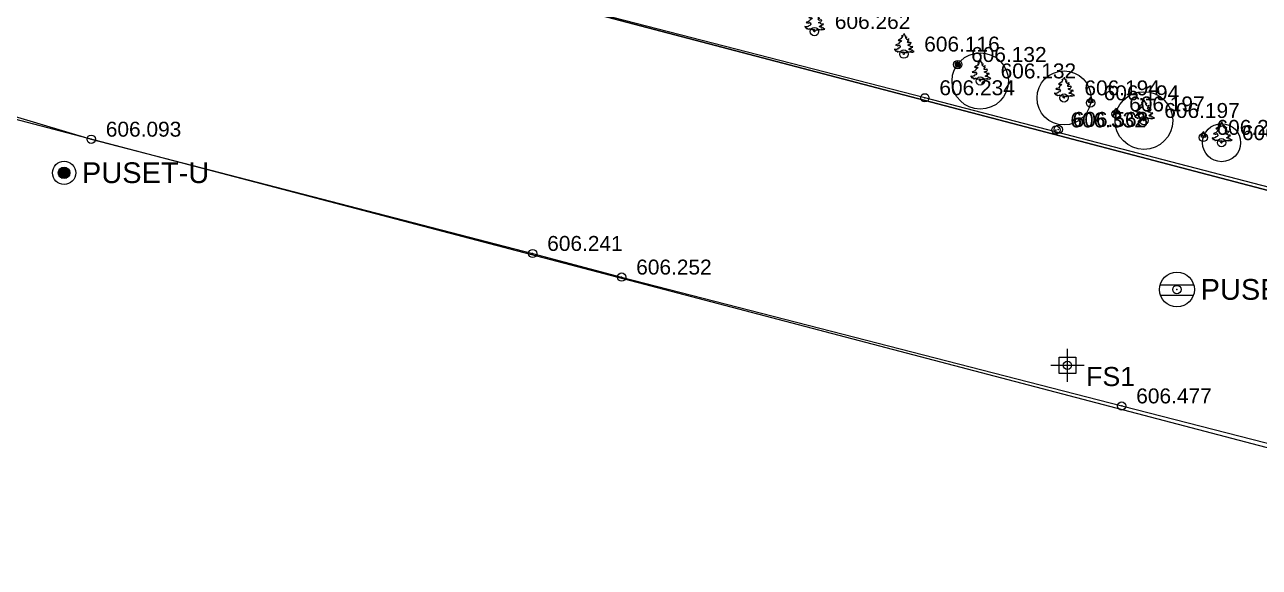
# Model space of a CAD drawing. Header units: metres. Extents: x 7508213 to 7508396, y 4696547 to 4696848.
# Drawn here: x 7508319.71 to 7508349.44, y 4696748.75 to 4696761.83 of the extents above; entities that cross this region are included whole.
import ezdxf

# ---------------------------------------------------------------- set-up
doc = ezdxf.new("R2010")
doc.units = ezdxf.units.M
doc.header["$PDMODE"] = 32
doc.header["$PDSIZE"] = 0.2
for name, color, linetype, lineweight in [('kyqje ujselles', 5, 'Continuous', 0), ('Parc-Re', 7, 'Continuous', 0), ('Puset fekali', 30, 'Continuous', 0), ('rrjet', 7, 'Continuous', 0), ('rruge', 31, 'Continuous', 0), ('rruge pikat', 31, 'Continuous', 0)]:
    doc.layers.add(name, color=color, linetype=linetype, lineweight=lineweight)
for name, color, linetype, lineweight, true_color in [('muri pikat', 7, 'Continuous', 0, 0x874536), ('peme kurorat', 7, 'Continuous', 0, 0x6dc43b), ('pisha', 7, 'Continuous', 0, 0x004d00), ('pisha kurorat', 7, 'Continuous', 0, 0x80b14e)]:
    doc.layers.add(name, color=color, linetype=linetype, lineweight=lineweight, true_color=true_color)
doc.styles.get("Standard").update_dxf_attribs({"font": 'arial.ttf'})

# ---------------------------------------------------------------- blocks, each defined once
blk = doc.blocks.new('*U58')
at = {"color": 0, "linetype": 'ByBlock', "lineweight": -2, "transparency": 16777216}
blk.add_line((0, 0), (0, 0), dxfattribs=at)
blk.add_circle((0, 0), 0.5, dxfattribs=at)
blk = doc.blocks.new('*U980', base_point=(7508334.089, 4696755.746, 606.252))
at = {"layer": 'rruge pikat', "linetype": 'ByBlock', "insert": (7508334.439, 4696755.986, 606.252), "char_height": 0.36, "attachment_point": 4}
blk.add_mtext('{\\C256;606.252}', dxfattribs=at)
blk = doc.blocks.new('*U981', base_point=(7508334.089, 4696755.746, 606.252))
at = {"layer": 'rruge pikat', "linetype": 'ByBlock', "lineweight": -2}
blk.add_blockref('*U980', (7508334.089, 4696755.746, 606.252), dxfattribs=at)
blk = doc.blocks.new('*U982', base_point=(7508334.089, 4696755.746, 606.252))
at = {"layer": 'rruge pikat', "linetype": 'ByBlock', "lineweight": -2}
blk.add_blockref('*U981', (7508334.089, 4696755.746, 606.252), dxfattribs=at)
at = {"layer": 'rruge pikat', "linetype": 'ByBlock', "lineweight": -2, "xscale": 0.1999999960000001, "yscale": 0.1999999960000001, "zscale": 0.1999999960000001}
blk.add_blockref('*U58', (7508334.089, 4696755.746, 606.252), dxfattribs=at)
blk = doc.blocks.new('*U983', base_point=(7508321.318, 4696759.07, 606.093))
at = {"layer": 'rruge pikat', "linetype": 'ByBlock', "insert": (7508321.668, 4696759.31, 606.093), "char_height": 0.36, "attachment_point": 4}
blk.add_mtext('{\\C256;606.093}', dxfattribs=at)
blk = doc.blocks.new('*U984', base_point=(7508321.318, 4696759.07, 606.093))
at = {"layer": 'rruge pikat', "linetype": 'ByBlock', "lineweight": -2}
blk.add_blockref('*U983', (7508321.318, 4696759.07, 606.093), dxfattribs=at)
blk = doc.blocks.new('*U985', base_point=(7508321.318, 4696759.07, 606.093))
at = {"layer": 'rruge pikat', "linetype": 'ByBlock', "lineweight": -2}
blk.add_blockref('*U984', (7508321.318, 4696759.07, 606.093), dxfattribs=at)
at = {"layer": 'rruge pikat', "linetype": 'ByBlock', "lineweight": -2, "xscale": 0.1999999960000001, "yscale": 0.1999999960000001, "zscale": 0.1999999960000001}
blk.add_blockref('*U58', (7508321.318, 4696759.07, 606.093), dxfattribs=at)
blk = doc.blocks.new('*U1001', base_point=(7508331.946, 4696756.316, 606.241))
at = {"layer": 'rruge pikat', "linetype": 'ByBlock', "insert": (7508332.296, 4696756.556, 606.241), "char_height": 0.36, "attachment_point": 4}
blk.add_mtext('{\\C256;606.241}', dxfattribs=at)
blk = doc.blocks.new('*U1002', base_point=(7508331.946, 4696756.316, 606.241))
at = {"layer": 'rruge pikat', "linetype": 'ByBlock', "lineweight": -2}
blk.add_blockref('*U1001', (7508331.946, 4696756.316, 606.241), dxfattribs=at)
blk = doc.blocks.new('*U1003', base_point=(7508331.946, 4696756.316, 606.241))
at = {"layer": 'rruge pikat', "linetype": 'ByBlock', "lineweight": -2}
blk.add_blockref('*U1002', (7508331.946, 4696756.316, 606.241), dxfattribs=at)
at = {"layer": 'rruge pikat', "linetype": 'ByBlock', "lineweight": -2, "xscale": 0.1999999960000001, "yscale": 0.1999999960000001, "zscale": 0.1999999960000001}
blk.add_blockref('*U58', (7508331.946, 4696756.316, 606.241), dxfattribs=at)
blk = doc.blocks.new('*U1004', base_point=(7508341.389, 4696760.069, 606.234))
at = {"layer": 'rruge pikat', "linetype": 'ByBlock', "insert": (7508341.739, 4696760.309, 606.234), "char_height": 0.36, "attachment_point": 4}
blk.add_mtext('{\\C256;606.234}', dxfattribs=at)
blk = doc.blocks.new('*U1005', base_point=(7508341.389, 4696760.069, 606.234))
at = {"layer": 'rruge pikat', "linetype": 'ByBlock', "lineweight": -2}
blk.add_blockref('*U1004', (7508341.389, 4696760.069, 606.234), dxfattribs=at)
blk = doc.blocks.new('*U1006', base_point=(7508341.389, 4696760.069, 606.234))
at = {"layer": 'rruge pikat', "linetype": 'ByBlock', "lineweight": -2}
blk.add_blockref('*U1005', (7508341.389, 4696760.069, 606.234), dxfattribs=at)
at = {"layer": 'rruge pikat', "linetype": 'ByBlock', "lineweight": -2, "xscale": 0.1999999960000001, "yscale": 0.1999999960000001, "zscale": 0.1999999960000001}
blk.add_blockref('*U58', (7508341.389, 4696760.069, 606.234), dxfattribs=at)
blk = doc.blocks.new('*U1007', base_point=(7508346.129, 4696752.64, 606.477))
at = {"layer": 'rruge pikat', "linetype": 'ByBlock', "insert": (7508346.479, 4696752.88, 606.477), "char_height": 0.36, "attachment_point": 4}
blk.add_mtext('{\\C256;606.477}', dxfattribs=at)
blk = doc.blocks.new('*U1008', base_point=(7508346.129, 4696752.64, 606.477))
at = {"layer": 'rruge pikat', "linetype": 'ByBlock', "lineweight": -2}
blk.add_blockref('*U1007', (7508346.129, 4696752.64, 606.477), dxfattribs=at)
blk = doc.blocks.new('*U1009', base_point=(7508346.129, 4696752.64, 606.477))
at = {"layer": 'rruge pikat', "linetype": 'ByBlock', "lineweight": -2}
blk.add_blockref('*U1008', (7508346.129, 4696752.64, 606.477), dxfattribs=at)
at = {"layer": 'rruge pikat', "linetype": 'ByBlock', "lineweight": -2, "xscale": 0.1999999960000001, "yscale": 0.1999999960000001, "zscale": 0.1999999960000001}
blk.add_blockref('*U58', (7508346.129, 4696752.64, 606.477), dxfattribs=at)
blk = doc.blocks.new('*U1028', base_point=(7508344.6, 4696759.306, 606.568))
at = {"layer": 'muri pikat', "linetype": 'ByBlock', "insert": (7508344.95, 4696759.546, 606.568), "char_height": 0.36, "attachment_point": 4}
blk.add_mtext('{\\C256;606.568}', dxfattribs=at)
blk = doc.blocks.new('*U1029', base_point=(7508344.6, 4696759.306, 606.568))
at = {"layer": 'muri pikat', "linetype": 'ByBlock', "lineweight": -2}
blk.add_blockref('*U1028', (7508344.6, 4696759.306, 606.568), dxfattribs=at)
blk = doc.blocks.new('*U1030', base_point=(7508344.6, 4696759.306, 606.568))
at = {"layer": 'muri pikat', "linetype": 'ByBlock', "lineweight": -2}
blk.add_blockref('*U1029', (7508344.6, 4696759.306, 606.568), dxfattribs=at)
at = {"layer": 'muri pikat', "linetype": 'ByBlock', "lineweight": -2, "xscale": 0.1999999960000001, "yscale": 0.1999999960000001, "zscale": 0.1999999960000001}
blk.add_blockref('*U58', (7508344.6, 4696759.306, 606.568), dxfattribs=at)
blk = doc.blocks.new('*U1031', base_point=(7508344.544, 4696759.293, 606.332))
at = {"layer": 'muri pikat', "linetype": 'ByBlock', "insert": (7508344.894, 4696759.533, 606.332), "char_height": 0.36, "attachment_point": 4}
blk.add_mtext('{\\C256;606.332}', dxfattribs=at)
blk = doc.blocks.new('*U1032', base_point=(7508344.544, 4696759.293, 606.332))
at = {"layer": 'muri pikat', "linetype": 'ByBlock', "lineweight": -2}
blk.add_blockref('*U1031', (7508344.544, 4696759.293, 606.332), dxfattribs=at)
blk = doc.blocks.new('*U1033', base_point=(7508344.544, 4696759.293, 606.332))
at = {"layer": 'muri pikat', "linetype": 'ByBlock', "lineweight": -2}
blk.add_blockref('*U1032', (7508344.544, 4696759.293, 606.332), dxfattribs=at)
at = {"layer": 'muri pikat', "linetype": 'ByBlock', "lineweight": -2, "xscale": 0.1999999960000001, "yscale": 0.1999999960000001, "zscale": 0.1999999960000001}
blk.add_blockref('*U58', (7508344.544, 4696759.293, 606.332), dxfattribs=at)
blk = doc.blocks.new('Tree-Evergreen')
for points in [[(-2.03, 7.96), (-1.7, 7.86), (-1.43, 7.86), (-1.58, 7.61), (-1.31, 7.61), (-1.55, 7.26), (-2.56, 6.71), (-2.6, 6.41), (-3.03, 5.86), (-3.96, 5.46), (-4.5, 5.31), (-4.66, 5.11), (-4.35, 4.96), (-4.27, 5.06), (-3.84, 5.11), (-3.61, 4.81), (-2.99, 4.91), (-2.79, 5.21), (-2.13, 4.86), (-2.4, 4.86), (-2.52, 4.71), (-2.05, 4.51), (-2.17, 4.01), (-2.6, 3.46), (-3.3, 3.37), (-3.61, 2.82), (-3.69, 3.02), (-4, 2.72), (-4.54, 2.62), (-5.05, 2.62), (-5.44, 2.87), (-5.4, 2.57), (-5.17, 2.42), (-5.09, 2.27), (-4.7, 2.32), (-4.97, 1.87), (-4.47, 1.97), (-4.47, 1.57), (-4.12, 1.77), (-3.73, 1.82), (-3.84, 1.57), (-3.8, 1.32), (-3.53, 1.32), (-2.87, 1.52), (-2.64, 1.77), (-2.56, 1.32), (-2.13, 1.12), (-2.05, 1.27), (-1.7, 1.42), (-1.51, 1.27), (-1.35, 0.97), (-0.81, 1.32), (-0.69, 0.97), (-0.1, 1.32), (0.01, 1.07), (1.26, 0.77), (0.87, 1.02), (1.53, 0.87), (1.26, 1.07), (1.8, 1.12), (2.27, 0.97), (2.7, 1.02), (2.23, 1.27), (3.32, 1.27), (4.14, 1.07), (3.87, 1.37), (3.95, 1.62), (4.49, 1.17), (5.11, 1.12), (5.97, 1.42), (5.78, 1.57), (5.43, 1.52), (5.43, 1.72), (5.15, 1.72), (5.15, 2.02), (4.92, 2.02), (4.69, 2.37), (4.61, 2.17), (4.37, 2.22), (4.06, 2.52), (3.63, 2.52), (3.28, 2.52), (2.74, 2.82), (3.63, 3.41), (4.37, 3.41), (4.18, 3.81), (4.76, 4.01), (5.15, 3.96), (5, 4.36), (4.45, 4.26), (3.67, 4.36), (3.4, 4.71), (3.17, 4.61), (3.01, 4.96), (2.66, 4.86), (2.27, 5.21), (2.78, 5.46), (3.67, 5.56), (3.87, 6.01), (4.18, 6.36)], [(0.08, 11.86), (-0.14, 11), (-0.49, 10.7), (-1.08, 10.5), (-1.31, 10.2), (-1.08, 10.3), (-0.84, 10.25), (-0.73, 9.9), (-1, 9.51), (-1.39, 9.26), (-1.51, 9.16), (-1.19, 9.21), (-1.23, 9.11), (-1.78, 8.76), (-2.48, 8.46), (-3.03, 8.06), (-3.22, 7.76), (-3.03, 7.86), (-2.67, 7.96), (-2.48, 7.86), (-2.32, 7.86), (-2.05, 7.96)], [(0.09, 11.83), (0.32, 10.97), (0.61, 10.6), (1.14, 10.37), (0.95, 10.37), (0.75, 10.26), (0.76, 10.15), (1.06, 9.82), (1.75, 9.67), (1.28, 9.6), (0.87, 9.45), (0.99, 9.4), (0.9, 9.25), (1.26, 9.34), (0.97, 9.12), (1.38, 9.01), (1.23, 8.94), (1.56, 8.54), (2.23, 8.43), (2.57, 8.65), (2.74, 8.87), (2.73, 8.76), (2.69, 8.45), (2.42, 8.15), (2.33, 7.79), (2.04, 7.79), (2.36, 7.64), (2.76, 7.57), (3.07, 7.66), (2.83, 7.48), (2.45, 7.4), (2.64, 7.35), (2.28, 7.17), (2.49, 7.13), (1.85, 7.02), (2.23, 6.73), (2.83, 6.6), (3.47, 6.67), (3.72, 6.87), (3.74, 6.67), (4.19, 6.38)]]:
    blk.add_lwpolyline(points)
at = {"flags": 128}
for points in [[(-0.41, 0), (-0.28, 0.63), (-0.32, 1.18)], [(0.41, 0), (0.34, 0.8), (0.35, 0.99)]]:
    blk.add_lwpolyline(points, dxfattribs=at)
blk = doc.blocks.new('*U1136', base_point=(7508338.732, 4696761.666, 606.262))
at = {"layer": 'pisha', "linetype": 'ByBlock', "insert": (7508339.222, 4696761.906, 606.262), "char_height": 0.36, "attachment_point": 4}
blk.add_mtext('{\\C256;606.262}', dxfattribs=at)
blk = doc.blocks.new('*U1137', base_point=(7508338.732, 4696761.666, 606.262))
at = {"layer": 'pisha', "linetype": 'ByBlock', "lineweight": -2}
blk.add_blockref('*U1136', (7508338.732, 4696761.666, 606.262), dxfattribs=at)
blk = doc.blocks.new('*U1138', base_point=(7508338.732, 4696761.666, 606.262))
at = {"layer": 'pisha', "linetype": 'ByBlock', "lineweight": -2, "xscale": 0.04214963119072643, "yscale": 0.04214963119072643, "zscale": 0.04214963119072643}
blk.add_blockref('Tree-Evergreen', (7508338.732, 4696761.666, 606.262), dxfattribs=at)
at = {"layer": 'pisha', "linetype": 'ByBlock', "lineweight": -2}
blk.add_blockref('*U1137', (7508338.732, 4696761.666, 606.262), dxfattribs=at)
blk = doc.blocks.new('*U1139', base_point=(7508340.884, 4696761.122, 606.116))
at = {"layer": 'pisha', "linetype": 'ByBlock', "insert": (7508341.374, 4696761.362, 606.116), "char_height": 0.36, "attachment_point": 4}
blk.add_mtext('{\\C256;606.116}', dxfattribs=at)
blk = doc.blocks.new('*U1140', base_point=(7508340.884, 4696761.122, 606.116))
at = {"layer": 'pisha', "linetype": 'ByBlock', "lineweight": -2}
blk.add_blockref('*U1139', (7508340.884, 4696761.122, 606.116), dxfattribs=at)
blk = doc.blocks.new('*U1141', base_point=(7508340.884, 4696761.122, 606.116))
at = {"layer": 'pisha', "linetype": 'ByBlock', "lineweight": -2, "xscale": 0.04214963119072643, "yscale": 0.04214963119072643, "zscale": 0.04214963119072643}
blk.add_blockref('Tree-Evergreen', (7508340.884, 4696761.122, 606.116), dxfattribs=at)
at = {"layer": 'pisha', "linetype": 'ByBlock', "lineweight": -2}
blk.add_blockref('*U1140', (7508340.884, 4696761.122, 606.116), dxfattribs=at)
blk = doc.blocks.new('*U1142', base_point=(7508342.724, 4696760.475, 606.132))
at = {"layer": 'pisha', "linetype": 'ByBlock', "insert": (7508343.214, 4696760.715, 606.132), "char_height": 0.36, "attachment_point": 4}
blk.add_mtext('{\\C256;606.132}', dxfattribs=at)
blk = doc.blocks.new('*U1143', base_point=(7508342.724, 4696760.475, 606.132))
at = {"layer": 'pisha', "linetype": 'ByBlock', "lineweight": -2}
blk.add_blockref('*U1142', (7508342.724, 4696760.475, 606.132), dxfattribs=at)
blk = doc.blocks.new('*U1144', base_point=(7508342.724, 4696760.475, 606.132))
at = {"layer": 'pisha', "linetype": 'ByBlock', "lineweight": -2, "xscale": 0.04214963119072643, "yscale": 0.04214963119072643, "zscale": 0.04214963119072643}
blk.add_blockref('Tree-Evergreen', (7508342.724, 4696760.475, 606.132), dxfattribs=at)
at = {"layer": 'pisha', "linetype": 'ByBlock', "lineweight": -2}
blk.add_blockref('*U1143', (7508342.724, 4696760.475, 606.132), dxfattribs=at)
blk = doc.blocks.new('Tree 6')
at = {"color": 0, "linetype": 'ByBlock', "lineweight": -2}
for p, q in [((-0.092, 0.014), (-0.121, 0.015)), ((-0.089, 0.03), (-0.118, 0.039)), ((-0.069, 0.015), (-0.117, 0.025)), ((-0.1, 0.008), (-0.116, 0.006)), ((-0.091, 0.041), (-0.112, 0.052)), ((-0.09, 0.049), (-0.11, 0.058)), ((-0.048, 0.019), (-0.102, 0.04)), ((-0.083, 0.057), (-0.098, 0.064)), ((-0.073, 0.058), (-0.097, 0.073)), ((-0.044, 0.002), (-0.094, 0.005)), ((-0.052, 0.048), (-0.089, 0.08)), ((-0.044, 0.024), (-0.085, 0.046)), ((-0.062, 0.07), (-0.083, 0.093)), ((-0.037, 0.024), (-0.079, 0.051)), ((-0.058, 0.08), (-0.071, 0.101)), ((-0.032, 0.041), (-0.069, 0.086)), ((-0.054, 0.087), (-0.066, 0.106)), ((-0.019, 0.005), (-0.057, 0.015)), ((-0.043, 0.09), (-0.053, 0.104)), ((-0.026, 0.043), (-0.051, 0.082)), ((-0.034, 0.087), (-0.048, 0.112)), ((-0.02, 0.039), (-0.043, 0.084)), ((0, 0), (-0.042, -0.001)), ((-0.014, 0.014), (-0.041, 0.042)), ((-0.021, 0.067), (-0.037, 0.114)), ((0, 0), (-0.037, 0.02)), ((0, 0), (-0.036, -0.022)), ((0, 0), (-0.034, 0.002)), ((0, 0), (-0.03, -0.015)), ((0, 0), (-0.028, 0.018)), ((-0.018, 0.092), (-0.025, 0.121)), ((0, 0), (-0.022, 0.036)), ((0, 0), (-0.02, -0.037)), ((0, 0), (-0.018, -0.028)), ((-0.007, 0.051), (-0.016, 0.109)), ((-0.005, 0.019), (-0.015, 0.057)), ((0, 0), (-0.015, 0.03)), ((-0.01, 0.099), (-0.011, 0.123)), ((-0.003, 0.102), (-0.004, 0.124)), ((-0.001, 0.05), (-0.003, 0.096)), ((0, 0), (-0.002, -0.034)), ((0, 0), (-0.001, 0.042)), ((0, 0), (0.02, 0.037)), ((0, 0), (0.002, 0.034)), ((0, 0), (0.018, 0.028)), ((0, 0), (0.036, 0.022)), ((0, 0), (0.03, 0.015)), ((0, 0), (0.042, 0.001)), ((0, 0), (0.015, -0.03)), ((0, 0), (0.001, -0.042)), ((0, 0), (0.034, -0.002)), ((0, 0), (0.037, -0.02)), ((0, 0), (0.028, -0.018)), ((0, 0), (0.022, -0.036)), ((0.002, 0.044), (0.005, 0.094)), ((0.005, 0.019), (0.015, 0.057)), ((0.008, 0.1), (0.006, 0.116)), ((0.014, 0.092), (0.015, 0.121)), ((0.014, 0.014), (0.042, 0.041)), ((0.015, 0.069), (0.025, 0.117)), ((0.019, 0.048), (0.04, 0.102)), ((0.019, 0.005), (0.057, 0.015)), ((0.024, 0.044), (0.046, 0.085)), ((0.024, 0.037), (0.051, 0.079)), ((0.03, 0.089), (0.039, 0.118)), ((0.039, 0.02), (0.084, 0.043)), ((0.041, 0.091), (0.052, 0.112)), ((0.041, 0.032), (0.086, 0.069)), ((0.043, 0.026), (0.082, 0.051)), ((0.048, 0.052), (0.08, 0.089)), ((0.049, 0.09), (0.058, 0.11)), ((0.05, 0.001), (0.096, 0.003)), ((0.051, 0.007), (0.109, 0.016)), ((0.057, 0.083), (0.064, 0.098)), ((0.058, 0.073), (0.073, 0.097)), ((0.067, 0.021), (0.114, 0.037)), ((0.07, 0.062), (0.093, 0.083)), ((0.08, 0.058), (0.101, 0.071)), ((0.087, 0.054), (0.106, 0.066)), ((0.087, 0.034), (0.112, 0.048)), ((0.09, 0.043), (0.104, 0.053)), ((0.092, 0.018), (0.121, 0.025)), ((0.099, 0.01), (0.123, 0.011)), ((0.102, 0.003), (0.124, 0.004)), ((-0.102, -0.003), (-0.124, -0.004)), ((-0.099, -0.01), (-0.123, -0.011)), ((-0.092, -0.018), (-0.121, -0.025)), ((-0.067, -0.021), (-0.114, -0.037)), ((-0.087, -0.034), (-0.112, -0.048)), ((-0.051, -0.007), (-0.109, -0.016)), ((-0.087, -0.054), (-0.106, -0.066)), ((-0.09, -0.043), (-0.104, -0.053)), ((-0.08, -0.058), (-0.101, -0.071)), ((-0.05, -0.001), (-0.096, -0.003)), ((-0.07, -0.062), (-0.093, -0.083)), ((-0.041, -0.032), (-0.086, -0.069)), ((-0.039, -0.02), (-0.084, -0.043)), ((-0.043, -0.026), (-0.082, -0.051)), ((-0.048, -0.052), (-0.08, -0.089)), ((-0.058, -0.073), (-0.073, -0.097)), ((-0.057, -0.083), (-0.064, -0.098)), ((-0.049, -0.09), (-0.058, -0.11)), ((-0.019, -0.005), (-0.057, -0.015)), ((-0.041, -0.091), (-0.052, -0.112)), ((-0.024, -0.037), (-0.051, -0.079)), ((-0.024, -0.044), (-0.046, -0.085)), ((-0.014, -0.014), (-0.042, -0.041)), ((-0.019, -0.048), (-0.04, -0.102)), ((-0.03, -0.089), (-0.039, -0.118)), ((-0.015, -0.069), (-0.025, -0.117)), ((-0.005, -0.019), (-0.015, -0.057)), ((-0.014, -0.092), (-0.015, -0.121)), ((-0.008, -0.1), (-0.006, -0.116)), ((-0.002, -0.044), (-0.005, -0.094)), ((0.001, -0.05), (0.003, -0.096)), ((0.003, -0.102), (0.004, -0.124)), ((0.005, -0.019), (0.015, -0.057)), ((0.007, -0.051), (0.016, -0.109)), ((0.01, -0.099), (0.011, -0.123)), ((0.014, -0.014), (0.041, -0.042)), ((0.018, -0.092), (0.025, -0.121)), ((0.019, -0.005), (0.057, -0.015)), ((0.02, -0.039), (0.043, -0.084)), ((0.021, -0.067), (0.037, -0.114)), ((0.026, -0.043), (0.051, -0.082)), ((0.032, -0.041), (0.069, -0.086)), ((0.034, -0.087), (0.048, -0.112)), ((0.037, -0.024), (0.079, -0.051)), ((0.043, -0.09), (0.053, -0.104)), ((0.044, -0.002), (0.094, -0.005)), ((0.044, -0.024), (0.085, -0.046)), ((0.048, -0.019), (0.102, -0.04)), ((0.052, -0.048), (0.089, -0.08)), ((0.054, -0.087), (0.066, -0.106)), ((0.058, -0.08), (0.071, -0.101)), ((0.062, -0.07), (0.083, -0.093)), ((0.069, -0.015), (0.117, -0.025)), ((0.073, -0.058), (0.097, -0.073)), ((0.083, -0.057), (0.098, -0.064)), ((0.089, -0.03), (0.118, -0.039)), ((0.09, -0.049), (0.11, -0.058)), ((0.091, -0.041), (0.112, -0.052)), ((0.092, -0.014), (0.121, -0.015)), ((0.1, -0.008), (0.116, -0.006))]:
    blk.add_line(p, q, dxfattribs=at)
blk = doc.blocks.new('*U1145', base_point=(7508342.183, 4696760.871, 606.132))
at = {"layer": 'peme kurorat', "linetype": 'ByBlock', "insert": (7508342.503, 4696761.111, 606.132), "char_height": 0.36, "attachment_point": 4}
blk.add_mtext('{\\C256;606.132}', dxfattribs=at)
blk = doc.blocks.new('*U1146', base_point=(7508342.183, 4696760.871, 606.132))
at = {"layer": 'peme kurorat', "linetype": 'ByBlock', "lineweight": -2}
blk.add_blockref('*U1145', (7508342.183, 4696760.871, 606.132), dxfattribs=at)
blk = doc.blocks.new('*U1147', base_point=(7508342.183, 4696760.871, 606.132))
at = {"layer": 'peme kurorat', "linetype": 'ByBlock', "lineweight": -2}
blk.add_blockref('*U1146', (7508342.183, 4696760.871, 606.132), dxfattribs=at)
at = {"layer": 'peme kurorat', "linetype": 'ByBlock', "lineweight": -2, "xscale": 0.5627469421334539, "yscale": 0.5627469421334539, "zscale": 0.5627469421334539}
blk.add_blockref('Tree 6', (7508342.183, 4696760.871, 606.132), dxfattribs=at)
blk = doc.blocks.new('*U1154', base_point=(7508344.741, 4696760.066, 606.194))
at = {"layer": 'pisha', "linetype": 'ByBlock', "insert": (7508345.231, 4696760.306, 606.194), "char_height": 0.36, "attachment_point": 4}
blk.add_mtext('{\\C256;606.194}', dxfattribs=at)
blk = doc.blocks.new('*U1155', base_point=(7508344.741, 4696760.066, 606.194))
at = {"layer": 'pisha', "linetype": 'ByBlock', "lineweight": -2}
blk.add_blockref('*U1154', (7508344.741, 4696760.066, 606.194), dxfattribs=at)
blk = doc.blocks.new('*U1156', base_point=(7508344.741, 4696760.066, 606.194))
at = {"layer": 'pisha', "linetype": 'ByBlock', "lineweight": -2, "xscale": 0.04214963119072643, "yscale": 0.04214963119072643, "zscale": 0.04214963119072643}
blk.add_blockref('Tree-Evergreen', (7508344.741, 4696760.066, 606.194), dxfattribs=at)
at = {"layer": 'pisha', "linetype": 'ByBlock', "lineweight": -2}
blk.add_blockref('*U1155', (7508344.741, 4696760.066, 606.194), dxfattribs=at)
blk = doc.blocks.new('*U1157', base_point=(7508345.379, 4696759.947, 606.194))
at = {"layer": 'pisha kurorat', "linetype": 'ByBlock', "insert": (7508345.696, 4696760.187, 606.194), "char_height": 0.36, "attachment_point": 4}
blk.add_mtext('{\\C256;606.194}', dxfattribs=at)
blk = doc.blocks.new('*U1158', base_point=(7508345.379, 4696759.947, 606.194))
at = {"layer": 'pisha kurorat', "linetype": 'ByBlock', "lineweight": -2}
blk.add_blockref('*U1157', (7508345.379, 4696759.947, 606.194), dxfattribs=at)
blk = doc.blocks.new('*U1159', base_point=(7508345.379, 4696759.947, 606.194))
at = {"layer": 'pisha kurorat', "linetype": 'ByBlock', "lineweight": -2}
blk.add_blockref('*U1158', (7508345.379, 4696759.947, 606.194), dxfattribs=at)
at = {"layer": 'pisha kurorat', "linetype": 'ByBlock', "lineweight": -2, "xscale": 0.0118018967334034, "yscale": 0.0118018967334034, "zscale": 0.0118018967334034}
blk.add_blockref('Tree-Evergreen', (7508345.379, 4696759.947, 606.194), dxfattribs=at)
blk = doc.blocks.new('*U1160', base_point=(7508345.992, 4696759.679, 606.197))
at = {"layer": 'pisha kurorat', "linetype": 'ByBlock', "insert": (7508346.309, 4696759.919, 606.197), "char_height": 0.36, "attachment_point": 4}
blk.add_mtext('{\\C256;606.197}', dxfattribs=at)
blk = doc.blocks.new('*U1161', base_point=(7508345.992, 4696759.679, 606.197))
at = {"layer": 'pisha kurorat', "linetype": 'ByBlock', "lineweight": -2}
blk.add_blockref('*U1160', (7508345.992, 4696759.679, 606.197), dxfattribs=at)
blk = doc.blocks.new('*U1162', base_point=(7508345.992, 4696759.679, 606.197))
at = {"layer": 'pisha kurorat', "linetype": 'ByBlock', "lineweight": -2}
blk.add_blockref('*U1161', (7508345.992, 4696759.679, 606.197), dxfattribs=at)
at = {"layer": 'pisha kurorat', "linetype": 'ByBlock', "lineweight": -2, "xscale": 0.0118018967334034, "yscale": 0.0118018967334034, "zscale": 0.0118018967334034}
blk.add_blockref('Tree-Evergreen', (7508345.992, 4696759.679, 606.197), dxfattribs=at)
blk = doc.blocks.new('*U1163', base_point=(7508346.664, 4696759.521, 606.197))
at = {"layer": 'pisha', "linetype": 'ByBlock', "insert": (7508347.154, 4696759.761, 606.197), "char_height": 0.36, "attachment_point": 4}
blk.add_mtext('{\\C256;606.197}', dxfattribs=at)
blk = doc.blocks.new('*U1164', base_point=(7508346.664, 4696759.521, 606.197))
at = {"layer": 'pisha', "linetype": 'ByBlock', "lineweight": -2}
blk.add_blockref('*U1163', (7508346.664, 4696759.521, 606.197), dxfattribs=at)
blk = doc.blocks.new('*U1165', base_point=(7508346.664, 4696759.521, 606.197))
at = {"layer": 'pisha', "linetype": 'ByBlock', "lineweight": -2, "xscale": 0.04214963119072643, "yscale": 0.04214963119072643, "zscale": 0.04214963119072643}
blk.add_blockref('Tree-Evergreen', (7508346.664, 4696759.521, 606.197), dxfattribs=at)
at = {"layer": 'pisha', "linetype": 'ByBlock', "lineweight": -2}
blk.add_blockref('*U1164', (7508346.664, 4696759.521, 606.197), dxfattribs=at)
blk = doc.blocks.new('*U1166', base_point=(7508348.095, 4696759.114, 606.217))
at = {"layer": 'pisha kurorat', "linetype": 'ByBlock', "insert": (7508348.412, 4696759.354, 606.217), "char_height": 0.36, "attachment_point": 4}
blk.add_mtext('{\\C256;606.217}', dxfattribs=at)
blk = doc.blocks.new('*U1167', base_point=(7508348.095, 4696759.114, 606.217))
at = {"layer": 'pisha kurorat', "linetype": 'ByBlock', "lineweight": -2}
blk.add_blockref('*U1166', (7508348.095, 4696759.114, 606.217), dxfattribs=at)
blk = doc.blocks.new('*U1168', base_point=(7508348.095, 4696759.114, 606.217))
at = {"layer": 'pisha kurorat', "linetype": 'ByBlock', "lineweight": -2}
blk.add_blockref('*U1167', (7508348.095, 4696759.114, 606.217), dxfattribs=at)
at = {"layer": 'pisha kurorat', "linetype": 'ByBlock', "lineweight": -2, "xscale": 0.0118018967334034, "yscale": 0.0118018967334034, "zscale": 0.0118018967334034}
blk.add_blockref('Tree-Evergreen', (7508348.095, 4696759.114, 606.217), dxfattribs=at)
blk = doc.blocks.new('*U1169', base_point=(7508348.534, 4696758.987, 606.217))
at = {"layer": 'pisha', "linetype": 'ByBlock', "insert": (7508349.024, 4696759.227, 606.217), "char_height": 0.36, "attachment_point": 4}
blk.add_mtext('{\\C256;606.217}', dxfattribs=at)
blk = doc.blocks.new('*U1170', base_point=(7508348.534, 4696758.987, 606.217))
at = {"layer": 'pisha', "linetype": 'ByBlock', "lineweight": -2}
blk.add_blockref('*U1169', (7508348.534, 4696758.987, 606.217), dxfattribs=at)
blk = doc.blocks.new('*U1171', base_point=(7508348.534, 4696758.987, 606.217))
at = {"layer": 'pisha', "linetype": 'ByBlock', "lineweight": -2, "xscale": 0.04214963119072643, "yscale": 0.04214963119072643, "zscale": 0.04214963119072643}
blk.add_blockref('Tree-Evergreen', (7508348.534, 4696758.987, 606.217), dxfattribs=at)
at = {"layer": 'pisha', "linetype": 'ByBlock', "lineweight": -2}
blk.add_blockref('*U1170', (7508348.534, 4696758.987, 606.217), dxfattribs=at)
blk = doc.blocks.new('Settling Basin - PK ujrat e zeza')
at = {"color": 21, "lineweight": 0, "flags": 128}
for points in [[(-0.949, 0.274), (0.962, 0.274)], [(-0.946, -0.326), (0.961, -0.326)]]:
    blk.add_lwpolyline(points, dxfattribs=at)
at = {"color": 21, "lineweight": 0}
blk.add_circle((0, 0), 1, dxfattribs=at)
blk = doc.blocks.new('Puset_Kan_Atmosferik')
blk.add_blockref('Settling Basin - PK ujrat e zeza', (0, 0))
blk = doc.blocks.new('*U1661', base_point=(7508347.459, 4696755.447, 606.383))
at = {"layer": 'Puset fekali', "linetype": 'ByBlock', "insert": (7508348.029, 4696755.447, 606.383), "char_height": 0.5, "attachment_point": 4}
blk.add_mtext('PUSET-F', dxfattribs=at)
blk = doc.blocks.new('*U1662', base_point=(7508347.459, 4696755.447, 606.383))
at = {"layer": 'Puset fekali', "color": 0, "linetype": 'ByBlock', "lineweight": -2}
blk.add_blockref('*U1661', (7508347.459, 4696755.447, 606.383), dxfattribs=at)
blk = doc.blocks.new('*U1663', base_point=(7508347.459, 4696755.447, 606.383))
at = {"layer": 'Puset fekali', "color": 0, "linetype": 'ByBlock', "lineweight": -2, "xscale": 0.4199999954853257, "yscale": 0.4199999954853257, "zscale": 0.4199999954853257}
blk.add_blockref('Puset_Kan_Atmosferik', (7508347.459, 4696755.447, 606.383), dxfattribs=at)
at = {"layer": 'Puset fekali', "color": 0, "linetype": 'ByBlock', "lineweight": -2}
blk.add_blockref('*U1662', (7508347.459, 4696755.447, 606.383), dxfattribs=at)
blk = doc.blocks.new('*X15')
for p, q in [((69.518, 22.844), (69.982, 22.844)), ((69.533, 22.875), (69.967, 22.875)), ((69.555, 22.906), (69.945, 22.906)), ((69.585, 22.938), (69.915, 22.938)), ((69.629, 22.969), (69.871, 22.969)), ((69.5, 22.75), (70, 22.75)), ((69.502, 22.781), (69.998, 22.781)), ((69.502, 22.719), (69.998, 22.719)), ((69.508, 22.812), (69.992, 22.812)), ((69.508, 22.688), (69.992, 22.688)), ((69.518, 22.656), (69.982, 22.656)), ((69.533, 22.625), (69.967, 22.625)), ((69.555, 22.594), (69.945, 22.594)), ((69.585, 22.562), (69.915, 22.562)), ((69.629, 22.531), (69.871, 22.531))]:
    blk.add_line(p, q)
blk = doc.blocks.new('Drill Hole')
at = {"color": 0, "linetype": 'ByBlock', "lineweight": -2}
for radius in [0.05, 0.025]:
    blk.add_circle((0, 0), radius, dxfattribs=at)
at = {"color": 0, "linetype": 'ByBlock', "lineweight": -2, "xscale": 0.1000000000000227, "yscale": 0.1000000000000227, "zscale": 0.1000000000000227}
blk.add_blockref('*X15', (-6.975, -2.275), dxfattribs=at)
blk = doc.blocks.new('*U1664', base_point=(7508320.663, 4696758.26, 605.102))
at = {"layer": 'kyqje ujselles', "linetype": 'ByBlock', "insert": (7508321.093, 4696758.26, 605.102), "char_height": 0.5, "attachment_point": 4}
blk.add_mtext('PUSET-U', dxfattribs=at)
blk = doc.blocks.new('*U1665', base_point=(7508320.663, 4696758.26, 605.102))
at = {"layer": 'kyqje ujselles', "color": 0, "linetype": 'ByBlock', "lineweight": -2}
blk.add_blockref('*U1664', (7508320.663, 4696758.26, 605.102), dxfattribs=at)
blk = doc.blocks.new('*U1666', base_point=(7508320.663, 4696758.26, 605.102))
at = {"layer": 'kyqje ujselles', "color": 0, "linetype": 'ByBlock', "lineweight": -2, "xscale": 5.599998880000223, "yscale": 5.599998880000223, "zscale": 5.599998880000223, "rotation": 8.537736462515939e-07}
blk.add_blockref('Drill Hole', (7508320.663, 4696758.26, 605.102), dxfattribs=at)
at = {"layer": 'kyqje ujselles', "color": 0, "linetype": 'ByBlock', "lineweight": -2}
blk.add_blockref('*U1665', (7508320.663, 4696758.26, 605.102), dxfattribs=at)
blk = doc.blocks.new('*U1667')
at = {"color": 0, "linetype": 'ByBlock', "lineweight": -2, "transparency": 16777216}
for p, q in [((0, -1), (0, 1)), ((-1, 0), (1, 0))]:
    blk.add_line(p, q, dxfattribs=at)
blk.add_lwpolyline([(-0.5, -0.5), (-0.5, 0.5), (0.5, 0.5), (0.5, -0.5)], close=True, dxfattribs=at)
blk = doc.blocks.new('*U1668', base_point=(7508344.823, 4696753.62, 606.392))
at = {"layer": 'rrjet', "linetype": 'ByBlock', "insert": (7508345.273, 4696753.58, 606.392), "char_height": 0.46, "attachment_point": 1}
blk.add_mtext('{\\fArial|b0|i0|c0|p34;\\C137;\\c8355647;FS1}', dxfattribs=at)
blk = doc.blocks.new('*U1669', base_point=(7508344.823, 4696753.62, 606.392))
at = {"layer": 'rrjet', "color": 93, "linetype": 'ByBlock', "lineweight": -2}
blk.add_blockref('*U1668', (7508344.823, 4696753.62, 606.392), dxfattribs=at)
blk = doc.blocks.new('*U1670', base_point=(7508344.823, 4696753.62, 606.392))
at = {"layer": 'rrjet', "color": 93, "linetype": 'ByBlock', "lineweight": -2, "xscale": 0.4, "yscale": 0.4, "zscale": 0.4}
blk.add_blockref('*U1667', (7508344.823, 4696753.62, 606.392), dxfattribs=at)
at = {"layer": 'rrjet', "color": 93, "linetype": 'ByBlock', "lineweight": -2}
blk.add_blockref('*U1669', (7508344.823, 4696753.62, 606.392), dxfattribs=at)

msp = doc.modelspace()

# ---------------------------------------------------------------- linework, layer by layer
at = {"layer": 'kyqje ujselles'}
msp.add_point((7508320.663, 4696758.26, 605.102), dxfattribs=at)
at = {"layer": 'muri pikat'}
for p in [(7508344.544, 4696759.293, 606.332), (7508344.6, 4696759.306, 606.568)]:
    msp.add_point(p, dxfattribs=at)
at = {"layer": 'Parc-Re', "flags": 128}
for points in [[(7508367.048, 4696784.338), (7508352.944, 4696789.074), (7508359.635, 4696808.98), (7508321.191, 4696821.902), (7508313.783, 4696824.107), (7508302.842, 4696770.141), (7508356.17, 4696756.126), (7508360.2, 4696770.031)], [(7508259.59, 4696781.473), (7508212.93, 4696793.673), (7508212.93, 4696787.471), (7508285.846, 4696768.404), (7508339.964, 4696754.18), (7508354.499, 4696750.361), (7508356.17, 4696756.126), (7508302.842, 4696770.141), (7508281.807, 4696775.663)]]:
    msp.add_lwpolyline(points, close=True, dxfattribs=at)
at = {"layer": 'peme kurorat'}
msp.add_point((7508342.183, 4696760.871, 606.132), dxfattribs=at)
at = {"layer": 'pisha'}
for p in [(7508338.732, 4696761.666, 606.262), (7508340.884, 4696761.122, 606.116), (7508342.724, 4696760.475, 606.132), (7508344.741, 4696760.066, 606.194), (7508346.664, 4696759.521, 606.197), (7508348.534, 4696758.987, 606.217)]:
    msp.add_point(p, dxfattribs=at)
at = {"layer": 'pisha kurorat'}
for centre, radius in [((7508342.724, 4696760.475, 606.237), 0.679), ((7508344.741, 4696760.066, 606.149), 0.651), ((7508346.664, 4696759.521, 606.114), 0.695), ((7508348.534, 4696758.987, 606.254), 0.458)]:
    msp.add_circle(centre, radius, dxfattribs=at)
for p in [(7508345.379, 4696759.947, 606.194), (7508345.992, 4696759.679, 606.197), (7508348.095, 4696759.114, 606.217)]:
    msp.add_point(p, dxfattribs=at)
at = {"layer": 'Puset fekali'}
msp.add_point((7508347.459, 4696755.447, 606.383), dxfattribs=at)
at = {"layer": 'rrjet'}
msp.add_point((7508344.823, 4696753.62, 606.392), dxfattribs=at)
at = {"layer": 'rruge'}
msp.add_polyline3d([(7508301.315, 4696764.754, 605.707), (7508307.17, 4696763.308, 605.817), (7508321.318, 4696759.07, 606.093), (7508331.946, 4696756.316, 606.241), (7508334.089, 4696755.746, 606.252), (7508346.129, 4696752.64, 606.477), (7508350.233, 4696751.594, 606.554), (7508355.087, 4696750.281, 606.852), (7508359.496, 4696747.701, 606.948), (7508361.849, 4696755.775, 606.892), (7508356.818, 4696756.054, 606.713), (7508341.389, 4696760.069, 606.234), (7508314.576, 4696766.99, 606.224), (7508302.854, 4696770.15, 605.78)], close=True, dxfattribs=at)
at = {"layer": 'rruge pikat'}
for p in [(7508341.389, 4696760.069, 606.234), (7508321.318, 4696759.07, 606.093), (7508331.946, 4696756.316, 606.241), (7508334.089, 4696755.746, 606.252), (7508346.129, 4696752.64, 606.477)]:
    msp.add_point(p, dxfattribs=at)

# ---------------------------------------------------------------- block references
at = {"layer": 'kyqje ujselles'}
msp.add_blockref('*U1666', (7508320.663, 4696758.26, 605.102), dxfattribs=at)
at = {"layer": 'muri pikat'}
for name, p in [('*U1033', (7508344.544, 4696759.293, 606.332)), ('*U1030', (7508344.6, 4696759.306, 606.568))]:
    msp.add_blockref(name, p, dxfattribs=at)
at = {"layer": 'peme kurorat'}
msp.add_blockref('*U1147', (7508342.183, 4696760.871, 606.132), dxfattribs=at)
at = {"layer": 'pisha'}
for name, p in [('*U1138', (7508338.732, 4696761.666, 606.262)), ('*U1141', (7508340.884, 4696761.122, 606.116)), ('*U1144', (7508342.724, 4696760.475, 606.132)), ('*U1156', (7508344.741, 4696760.066, 606.194)), ('*U1165', (7508346.664, 4696759.521, 606.197)), ('*U1171', (7508348.534, 4696758.987, 606.217))]:
    msp.add_blockref(name, p, dxfattribs=at)
at = {"layer": 'pisha kurorat'}
for name, p in [('*U1159', (7508345.379, 4696759.947, 606.194)), ('*U1162', (7508345.992, 4696759.679, 606.197)), ('*U1168', (7508348.095, 4696759.114, 606.217))]:
    msp.add_blockref(name, p, dxfattribs=at)
at = {"layer": 'Puset fekali'}
msp.add_blockref('*U1663', (7508347.459, 4696755.447, 606.383), dxfattribs=at)
at = {"layer": 'rrjet'}
msp.add_blockref('*U1670', (7508344.823, 4696753.62, 606.392), dxfattribs=at)
at = {"layer": 'rruge pikat'}
for name, p in [('*U1006', (7508341.389, 4696760.069, 606.234)), ('*U985', (7508321.318, 4696759.07, 606.093)), ('*U1003', (7508331.946, 4696756.316, 606.241)), ('*U982', (7508334.089, 4696755.746, 606.252)), ('*U1009', (7508346.129, 4696752.64, 606.477))]:
    msp.add_blockref(name, p, dxfattribs=at)

doc.saveas('drawing.dxf')
